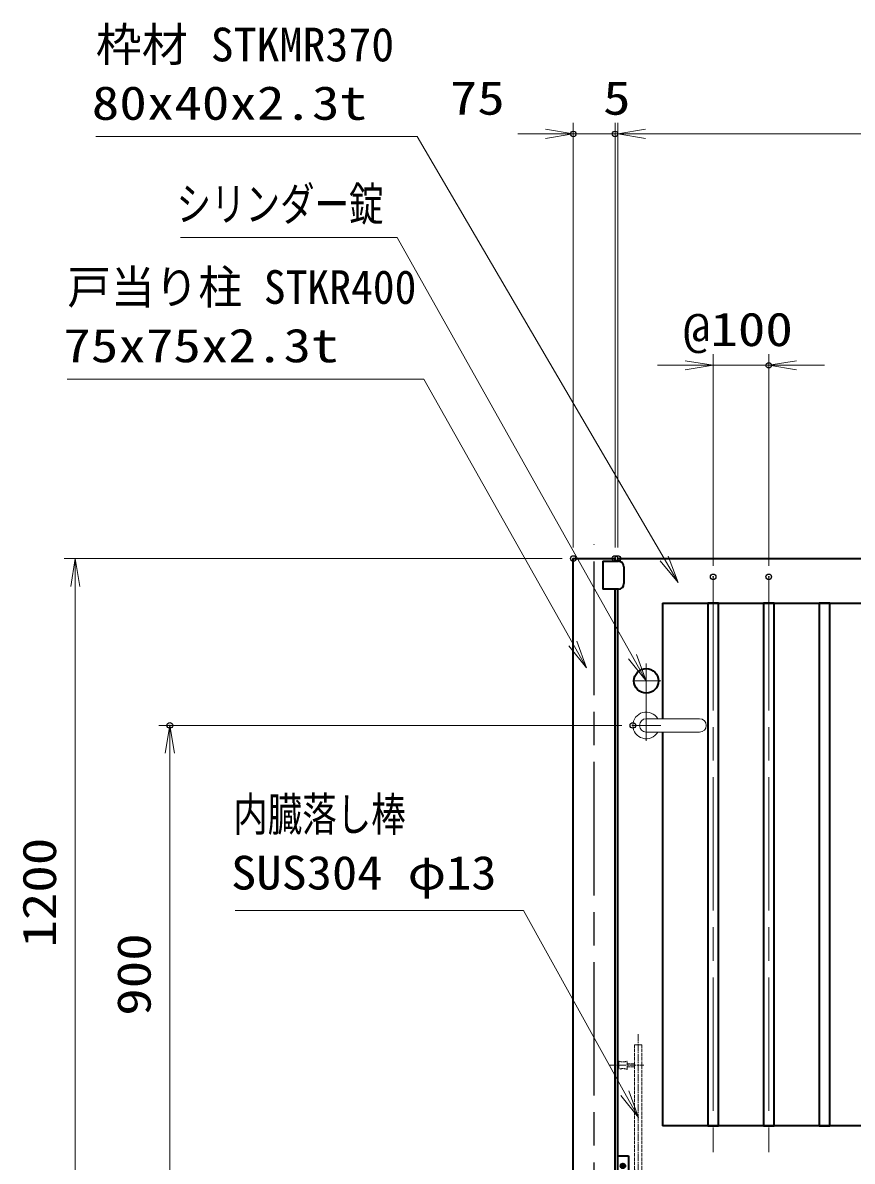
# Model space of a CAD drawing. Units: millimetres at full size. Extents: x -5940 to 5940, y -4200 to 4200.
# Drawn here: x -4051 to -2560, y -1383 to 664 of the extents above; entities that cross this region are included whole.
import ezdxf
from ezdxf.enums import TextEntityAlignment as Align

# ---------------------------------------------------------------- set-up
doc = ezdxf.new("R2010")
doc.units = ezdxf.units.MM
doc.header["$LTSCALE"] = 20
doc.header["$PDMODE"] = 32
doc.header["$PDSIZE"] = 10
doc.linetypes.add('DASHED', pattern=[7.5, 6, -1.5])
doc.linetypes.add('USER1', pattern=[18, 12, -1.5, 3, -1.5])
for name, color, linetype, lineweight in [('0-1_軸線', 200, 'USER1', 15), ('0-2_隠れ線', 140, 'DASHED', 18), ('0-3_外形線', 7, 'Continuous', 35), ('0-4_寸法線', 4, 'Continuous', 18), ('0-5_0', 7, 'Continuous', 18), ('0-9_2', 7, 'Continuous', 18), ('0-A_中心線', 6, 'USER1', 25)]:
    doc.layers.add(name, color=color, linetype=linetype, lineweight=lineweight)
doc.layers.add('0-6_Defpoints', color=7, linetype='Continuous')
doc.styles.add('ＭＳ ゴシック', font='')
doc.styles.get('ＭＳ ゴシック').set_extended_font_data('MS Gothic')

# ---------------------------------------------------------------- blocks, each defined once
blk = doc.blocks.new('_Open')
at = {"layer": '0-5_0'}
blk.add_line((-20, 3.333), (0, 0), dxfattribs=at)
blk.add_lwpolyline([(-20, -3.333), (0, 0), (-20, 0)], dxfattribs=at)
blk = doc.blocks.new('_DOTSMALL')
at = {"layer": '0-5_0'}
blk.add_line((-1.25, 0), (1.25, 0), dxfattribs=at)
blk = doc.blocks.new('S33')
at = {"layer": '0-4_寸法線'}
for points in [[(-15377276, 55000923.8), (-15365723, 55000923.8), (-15356843.4, 54985752.1), (-15356338.2, 54984889.1)], [(-15356987.2, 54985667.9), (-15356338.2, 54984889.1), (-15356699.5, 54985836.3)]]:
    blk.add_lwpolyline(points, dxfattribs=at)
at = {"layer": '0-4_寸法線', "color": 254, "style": 'ＭＳ ゴシック'}
blk.add_text('枠材 STKMR370', height=1212, dxfattribs=at).set_placement((-15377276, 55003263.1), align=Align.BOTTOM_LEFT)
at = {"layer": '0-4_寸法線', "color": 254, "style": 'ＭＳ ゴシック', "width": 1.2}
blk.add_text('80x40x2.3t', height=1212, dxfattribs=at).set_placement((-15377420, 55001163.1), align=Align.BOTTOM_LEFT)
blk = doc.blocks.new('shgtdhgjhhggf')
at = {"layer": '0-1_軸線'}
for p, q in [((734, 4902.9), (734, -448.4)), ((-296.3, 3780), (934.3, 3780)), ((180, 160), (87.6, 160)), ((180, 160), (180, 252.4)), ((180, 160), (272.4, 160)), ((180, 160), (180, 67.6))]:
    blk.add_line(p, q, dxfattribs=at)
at = {"layer": '0-2_隠れ線'}
for p, q in [((604, 4520), (864, 4520)), ((604, 4520), (604, 40)), ((864, 4520), (864, 40)), ((34, 3930), (34, 3630)), ((334, 3630), (334, 3930)), ((334, 3830), (604, 3830)), ((334, 3730), (604, 3730))]:
    blk.add_line(p, q, dxfattribs=at)
for centre, radius, start, end in [((184, 4290), 390, 247.38014, 292.61986), ((184, 3270), 390, 67.38014, 112.61986), ((734, 40), 130, 180, 217.97987), ((734, 40), 130, 322.02013, 0)]:
    blk.add_arc(centre, radius, start, end, dxfattribs=at)
at = {"layer": '0-3_外形線'}
for p, q in [((0, 520), (380, 520)), ((380, 520), (380, -40)), ((132, 166.2), (173.8, 166.2)), ((132, 166.2), (132, 153.8)), ((132, 153.8), (173.8, 153.8)), ((186.2, 208), (173.8, 208)), ((173.8, 208), (173.8, 166.2)), ((173.8, 153.8), (173.8, 112)), ((186.2, 112), (173.8, 112)), ((186.2, 208), (186.2, 166.2)), ((186.2, 166.2), (228, 166.2)), ((186.2, 153.8), (186.2, 112)), ((186.2, 153.8), (228, 153.8)), ((228, 166.2), (228, 153.8)), ((0, -40), (1504, -40))]:
    blk.add_line(p, q, dxfattribs=at)
blk.add_circle((180, 160), 84, dxfattribs=at)
for centre, radius, start, end in [((1504, 0), 40, 270, 0), ((734, 40), 130, 217.97987, 322.02013)]:
    blk.add_arc(centre, radius, start, end, dxfattribs=at)
blk = doc.blocks.new('S41')
at = {"layer": '0-4_寸法線'}
for points in [[(-15372268.5, 54973091.4), (-15361898.1, 54973091.4), (-15358255.5, 54966528.3), (-15357770.2, 54965654)], [(-15358401.3, 54966447.5), (-15357770.2, 54965654), (-15358109.8, 54966609.2)]]:
    blk.add_lwpolyline(points, dxfattribs=at)
at = {"layer": '0-4_寸法線', "color": 254, "style": 'ＭＳ ゴシック'}
for s, width, p in [('内臓落し棒', 0.75, (-15372335.7, 54975588.3)), ('SUS304 φ13', 1.1, (-15372412.5, 54973488.3))]:
    blk.add_text(s, height=1212, dxfattribs=dict(at, width=width)).set_placement(p, align=Align.BOTTOM_LEFT)
blk = doc.blocks.new('S46')
at = {"layer": '0-4_寸法線'}
for points in [[(-15378300.3, 54992205.3), (-15365480.1, 54992205.3), (-15360132, 54982698.2), (-15359641.7, 54981826.7)], [(-15360277.3, 54982616.5), (-15359641.7, 54981826.7), (-15359986.7, 54982779.9)]]:
    blk.add_lwpolyline(points, dxfattribs=at)
at = {"layer": '0-4_寸法線', "color": 254, "style": 'ＭＳ ゴシック'}
for s, width, p in [('戸当り柱 STKR400', 0.95, (-15378300.3, 54994544.6)), ('75x75x2.3t', 1.2, (-15378444.3, 54992444.6))]:
    blk.add_text(s, height=1212, dxfattribs=dict(at, width=width)).set_placement(p, align=Align.BOTTOM_LEFT)
blk = doc.blocks.new('S47')
at = {"layer": '0-4_寸法線'}
for points in [[(-15374236.9, 54997292.2), (-15366437.5, 54997292.2), (-15357980, 54982224.4), (-15357490.5, 54981352.4)], [(-15358125.3, 54982142.9), (-15357490.5, 54981352.4), (-15357834.7, 54982306)]]:
    blk.add_lwpolyline(points, dxfattribs=at)
at = {"layer": '0-4_寸法線', "color": 254, "style": 'ＭＳ ゴシック', "width": 0.75}
blk.add_text('シリンダー錠', height=1212, dxfattribs=at).set_placement((-15374371.3, 54997531.6), align=Align.BOTTOM_LEFT)

msp = doc.modelspace()

# ---------------------------------------------------------------- linework, layer by layer
at = {"layer": '0-1_軸線'}
for p, q in [((-2809.77, -332.17), (-2809.77, -1366.17)), ((-2709.77, -332.17), (-2709.77, -1366.17)), ((-2930.02, -627.17), (-2930.02, -488.17)), ((-2954.02, -519.17), (-2904.02, -519.17)), ((-2956.02, -599.17), (-2904.02, -599.17))]:
    msp.add_line(p, q, dxfattribs=at)
at = {"layer": '0-3_外形線'}
for p, q in [((-3061.02, -1583.17), (-3061.02, -299.17)), ((-3061.02, -299.17), (-2986.02, -299.17)), ((-3008.02, -304.17), (-2980.02, -304.17)), ((-3008.02, -304.17), (-3008.02, -354.17)), ((-2986.02, -304.17), (-2986.02, -299.17)), ((-2981.02, -299.17), (-961.02, -299.17)), ((-2981.02, -304.17), (-2981.02, -299.17)), ((-2970.02, -314.17), (-2970.02, -344.17)), ((-2980.02, -354.17), (-3008.02, -354.17)), ((-2986.02, -1583.17), (-2986.02, -354.17)), ((-2981.02, -1401.17), (-2981.02, -354.17)), ((-2901.02, -379.17), (-1086.02, -379.17)), ((-2901.02, -379.17), (-2901.02, -587.17)), ((-2901.02, -611.17), (-2901.02, -1319.17)), ((-1086.02, -1319.17), (-2901.02, -1319.17))]:
    msp.add_line(p, q, dxfattribs=at)
for points in [[(-2819.27, -1319.17), (-2800.27, -1319.17), (-2800.27, -379.17), (-2819.27, -379.17)], [(-2719.27, -1319.17), (-2700.27, -1319.17), (-2700.27, -379.17), (-2719.27, -379.17)], [(-2619.27, -1319.17), (-2600.27, -1319.17), (-2600.27, -379.17), (-2619.27, -379.17)]]:
    msp.add_lwpolyline(points, close=True, dxfattribs=at)
msp.add_circle((-2930.02, -519.17), 22, dxfattribs=at)
for centre, start, end in [((-2980.02, -314.17), 0, 90), ((-2980.02, -344.17), 270, 0)]:
    msp.add_arc(centre, 10, start, end, dxfattribs=at)
at = {"layer": '0-4_寸法線'}
for p, q in [((-3061.02, -279.17), (-3061.02, 484.2)), ((-2986.02, -279.17), (-2986.02, 484.2)), ((-2986.02, -279.17), (-2986.02, 484.2)), ((-2981.02, -279.17), (-2981.02, 484.2)), ((-2981.02, -279.17), (-2981.02, 484.2)), ((-3111.02, 464.2), (-3161.02, 464.2)), ((-2986.02, 464.2), (-3061.02, 464.2)), ((-2981.02, 464.2), (-2986.02, 464.2)), ((-2981.02, 464.2), (-961.02, 464.2)), ((-2931.02, 464.2), (-2881.02, 464.2)), ((-2809.77, -312.17), (-2809.77, 68.16)), ((-2709.77, -312.17), (-2709.77, 68.16)), ((-2859.77, 48.16), (-2909.77, 48.16)), ((-2809.77, 48.16), (-2709.77, 48.16)), ((-2659.77, 48.16), (-2609.77, 48.16)), ((-3081.02, -299.17), (-3976.12, -299.17)), ((-3956.12, -299.17), (-3956.12, -1499.17)), ((-2974.02, -599.17), (-3806.12, -599.17)), ((-3786.12, -1499.17), (-3786.12, -599.17))]:
    msp.add_line(p, q, dxfattribs=at)
at = {"layer": '0-6_Defpoints'}
for p in [(-3061.02, 464.2), (-2986.02, 464.2), (-2709.77, 48.16), (-3061.02, -299.17), (-3061.02, -299.17), (-2986.02, -299.17), (-2981.02, -299.17), (-2809.77, -332.17), (-2709.77, -332.17), (-3786.12, -599.17), (-2954.02, -599.17)]:
    msp.add_point(p, dxfattribs=at)
at = {"layer": '0-9_2'}
for p, q in [((-2834.02, -587.17), (-2930.02, -587.17)), ((-2930.02, -611.17), (-2834.02, -611.17))]:
    msp.add_line(p, q, dxfattribs=at)
for centre, radius, start, end in [((-2930.02, -599.17), 24, 30, 330), ((-2930.02, -599.17), 12, 90, 270), ((-2834.02, -599.17), 12, 270, 90)]:
    msp.add_arc(centre, radius, start, end, dxfattribs=at)
at = {"layer": '0-A_中心線'}
msp.add_line((-3023.52, -1624.67), (-3023.52, -273.67), dxfattribs=at)

# ---------------------------------------------------------------- block references
at = {"layer": '0-3_外形線', "xscale": 0.05, "yscale": 0.05}
msp.add_blockref('shgtdhgjhhggf', (-2981.02, -1399.17), dxfattribs=at)
at = {"layer": '0-4_寸法線'}
for name, p, xscale, yscale in [('S33', (764944.5, -2749586.79), 0.05, 0.05), ('_Open', (-3061.02, 464.2), 2.5, 2.5), ('_DOTSMALL', (-2986.02, 464.2), 2.5, 2.5), ('S47', (764944.5, -2749586.79), 0.05, 0.05), ('S46', (764944.5, -2749586.79), 0.05, 0.05), ('_Open', (-2809.77, 48.16), 2.5, 2.5), ('S41', (764944.5, -2749586.79), 0.05, 0.05)]:
    msp.add_blockref(name, p, dxfattribs=dict(at, xscale=xscale, yscale=yscale))
at = {"layer": '0-4_寸法線', "xscale": 2.5, "yscale": 2.5}
for name, p, rotation in [('_Open', (-2981.02, 464.2), 180), ('_Open', (-2981.02, 464.2), 180), ('_DOTSMALL', (-2986.02, 464.2), 180), ('_Open', (-2709.77, 48.16), 180), ('_Open', (-3956.12, -299.17), 90), ('_Open', (-3786.12, -599.17), 90)]:
    msp.add_blockref(name, p, dxfattribs=dict(at, rotation=rotation))

# ---------------------------------------------------------------- texts
at = {"layer": '0-4_寸法線', "color": 254, "style": 'ＭＳ ゴシック', "width": 1.2}
for s, p in [('75', (-3282.99, 480.54)), ('5', (-3007.52, 480.54)), ('@100', (-2864.17, 64.5))]:
    msp.add_text(s, height=60.56, dxfattribs=at).set_placement(p, align=Align.BOTTOM_LEFT)
for s, p in [('1200', (-3972.46, -998.77)), ('900', (-3802.46, -1121.17))]:
    msp.add_text(s, height=60.56, rotation=90, dxfattribs=at).set_placement(p, align=Align.BOTTOM_LEFT)

doc.saveas('drawing.dxf')
